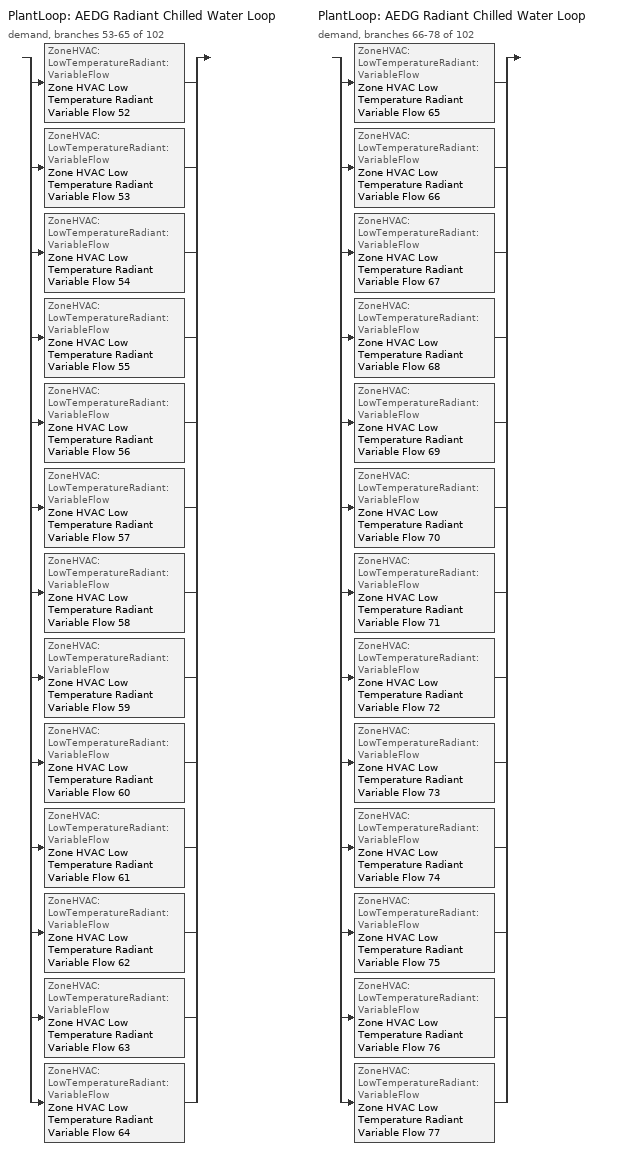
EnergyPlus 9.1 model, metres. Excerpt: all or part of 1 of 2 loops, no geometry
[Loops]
PlantLoop 'AEDG Radiant Chilled Water Loop'
 demand, branches 53-65 of 102: split
  | ZoneHVAC:LowTemperatureRadiant:VariableFlow 'Zone HVAC Low Temperature Radiant Variable Flow 52'
  | ZoneHVAC:LowTemperatureRadiant:VariableFlow 'Zone HVAC Low Temperature Radiant Variable Flow 53'
  | ZoneHVAC:LowTemperatureRadiant:VariableFlow 'Zone HVAC Low Temperature Radiant Variable Flow 54'
  | ZoneHVAC:LowTemperatureRadiant:VariableFlow 'Zone HVAC Low Temperature Radiant Variable Flow 55'
  | ZoneHVAC:LowTemperatureRadiant:VariableFlow 'Zone HVAC Low Temperature Radiant Variable Flow 56'
  | ZoneHVAC:LowTemperatureRadiant:VariableFlow 'Zone HVAC Low Temperature Radiant Variable Flow 57'
  | ZoneHVAC:LowTemperatureRadiant:VariableFlow 'Zone HVAC Low Temperature Radiant Variable Flow 58'
  | ZoneHVAC:LowTemperatureRadiant:VariableFlow 'Zone HVAC Low Temperature Radiant Variable Flow 59'
  | ZoneHVAC:LowTemperatureRadiant:VariableFlow 'Zone HVAC Low Temperature Radiant Variable Flow 60'
  | ZoneHVAC:LowTemperatureRadiant:VariableFlow 'Zone HVAC Low Temperature Radiant Variable Flow 61'
  | ZoneHVAC:LowTemperatureRadiant:VariableFlow 'Zone HVAC Low Temperature Radiant Variable Flow 62'
  | ZoneHVAC:LowTemperatureRadiant:VariableFlow 'Zone HVAC Low Temperature Radiant Variable Flow 63'
  | ZoneHVAC:LowTemperatureRadiant:VariableFlow 'Zone HVAC Low Temperature Radiant Variable Flow 64'
PlantLoop 'AEDG Radiant Chilled Water Loop'
 demand, branches 66-78 of 102: split
  | ZoneHVAC:LowTemperatureRadiant:VariableFlow 'Zone HVAC Low Temperature Radiant Variable Flow 65'
  | ZoneHVAC:LowTemperatureRadiant:VariableFlow 'Zone HVAC Low Temperature Radiant Variable Flow 66'
  | ZoneHVAC:LowTemperatureRadiant:VariableFlow 'Zone HVAC Low Temperature Radiant Variable Flow 67'
  | ZoneHVAC:LowTemperatureRadiant:VariableFlow 'Zone HVAC Low Temperature Radiant Variable Flow 68'
  | ZoneHVAC:LowTemperatureRadiant:VariableFlow 'Zone HVAC Low Temperature Radiant Variable Flow 69'
  | ZoneHVAC:LowTemperatureRadiant:VariableFlow 'Zone HVAC Low Temperature Radiant Variable Flow 70'
  | ZoneHVAC:LowTemperatureRadiant:VariableFlow 'Zone HVAC Low Temperature Radiant Variable Flow 71'
  | ZoneHVAC:LowTemperatureRadiant:VariableFlow 'Zone HVAC Low Temperature Radiant Variable Flow 72'
  | ZoneHVAC:LowTemperatureRadiant:VariableFlow 'Zone HVAC Low Temperature Radiant Variable Flow 73'
  | ZoneHVAC:LowTemperatureRadiant:VariableFlow 'Zone HVAC Low Temperature Radiant Variable Flow 74'
  | ZoneHVAC:LowTemperatureRadiant:VariableFlow 'Zone HVAC Low Temperature Radiant Variable Flow 75'
  | ZoneHVAC:LowTemperatureRadiant:VariableFlow 'Zone HVAC Low Temperature Radiant Variable Flow 76'
  | ZoneHVAC:LowTemperatureRadiant:VariableFlow 'Zone HVAC Low Temperature Radiant Variable Flow 77'
[ZoneHVAC:LowTemperatureRadiant:VariableFlow] Availability Schedule=Always On Discrete; Hydronic Tubing Inside Diameter {m}=0.012; Hydronic Tubing Length {m}=Autosize; Temperature Control Type=MeanRadiantTemperature; Heating Design Capacity Method=HeatingDesignCapacity; Heating Design Capacity {W}=Autosize; Maximum Hot Water Flow {m3/s}=Autosize; Heating Control Throttling Range {deltaC}=0.5; Heating Control Temperature Schedule=AEDG Office Mean Radiant Heating Setpoint Schedule; Cooling Design Capacity Method=CoolingDesignCapacity; Cooling Design Capacity {W}=Autosize; Maximum Cold Water Flow {m3/s}=Autosize; Cooling Control Throttling Range {deltaC}=0.5; Cooling Control Temperature Schedule=AEDG Office Mean Radiant Cooling Setpoint Schedule; Condensation Control Type=SimpleOff; Condensation Control Dewpoint Offset {C}=1; Number of Circuits=OnePerSurface; Circuit Length {m}=106.7
Name | Zone | Surface Name or Radiant Surface Group
Zone HVAC Low Temperature Radiant Variable Flow 58 | Thermal Zone 1 | Zone HVAC Low Temperature Radiant Variable Flow 58Floors
Zone HVAC Low Temperature Radiant Variable Flow 77 | Thermal Zone 15 | Zone HVAC Low Temperature Radiant Variable Flow 77Floors
Zone HVAC Low Temperature Radiant Variable Flow 75 | Thermal Zone 18 | Zone HVAC Low Temperature Radiant Variable Flow 75Floors
Zone HVAC Low Temperature Radiant Variable Flow 76 | Thermal Zone 19 | Zone HVAC Low Temperature Radiant Variable Flow 76Floors
Zone HVAC Low Temperature Radiant Variable Flow 57 | Thermal Zone 2 | Zone HVAC Low Temperature Radiant Variable Flow 57Floors
Zone HVAC Low Temperature Radiant Variable Flow 74 | Thermal Zone 24 | Zone HVAC Low Temperature Radiant Variable Flow 74Floors
Zone HVAC Low Temperature Radiant Variable Flow 71 | Thermal Zone 25 | Zone HVAC Low Temperature Radiant Variable Flow 71Floors
Zone HVAC Low Temperature Radiant Variable Flow 63 | Thermal Zone 27 | Zone HVAC Low Temperature Radiant Variable Flow 63Floors
Zone HVAC Low Temperature Radiant Variable Flow 65 | Thermal Zone 29 | Zone HVAC Low Temperature Radiant Variable Flow 65Floors
Zone HVAC Low Temperature Radiant Variable Flow 64 | Thermal Zone 33 | Zone HVAC Low Temperature Radiant Variable Flow 64Floors
Zone HVAC Low Temperature Radiant Variable Flow 62 | Thermal Zone 35 | Zone HVAC Low Temperature Radiant Variable Flow 62Floors
Zone HVAC Low Temperature Radiant Variable Flow 61 | Thermal Zone 37 | Zone HVAC Low Temperature Radiant Variable Flow 61Floors
Zone HVAC Low Temperature Radiant Variable Flow 60 | Thermal Zone 38 | Zone HVAC Low Temperature Radiant Variable Flow 60Floors
Zone HVAC Low Temperature Radiant Variable Flow 59 | Thermal Zone 39 | Zone HVAC Low Temperature Radiant Variable Flow 59Floors
Zone HVAC Low Temperature Radiant Variable Flow 72 | Thermal Zone 4 | Zone HVAC Low Temperature Radiant Variable Flow 72Floors
Zone HVAC Low Temperature Radiant Variable Flow 56 | Thermal Zone 40 | Zone HVAC Low Temperature Radiant Variable Flow 56Floors
Zone HVAC Low Temperature Radiant Variable Flow 53 | Thermal Zone 41 | Zone HVAC Low Temperature Radiant Variable Flow 53Floors
Zone HVAC Low Temperature Radiant Variable Flow 73 | Thermal Zone 46 | Zone HVAC Low Temperature Radiant Variable Flow 73Floors
Zone HVAC Low Temperature Radiant Variable Flow 68 | Thermal Zone 47 | Zone HVAC Low Temperature Radiant Variable Flow 68Floors
Zone HVAC Low Temperature Radiant Variable Flow 67 | Thermal Zone 70 | Zone HVAC Low Temperature Radiant Variable Flow 67Floors
Zone HVAC Low Temperature Radiant Variable Flow 70 | Thermal Zone 72 | Zone HVAC Low Temperature Radiant Variable Flow 70Floors
Zone HVAC Low Temperature Radiant Variable Flow 66 | Thermal Zone 75 | Zone HVAC Low Temperature Radiant Variable Flow 66Floors
Zone HVAC Low Temperature Radiant Variable Flow 55 | Thermal Zone 83 | Zone HVAC Low Temperature Radiant Variable Flow 55Floors
Zone HVAC Low Temperature Radiant Variable Flow 52 | Thermal Zone 84 | Zone HVAC Low Temperature Radiant Variable Flow 52Floors
Zone HVAC Low Temperature Radiant Variable Flow 54 | Thermal Zone 92 | Zone HVAC Low Temperature Radiant Variable Flow 54Floors
Zone HVAC Low Temperature Radiant Variable Flow 69 | Thermal Zone 95 | Zone HVAC Low Temperature Radiant Variable Flow 69Floors
[ZoneHVAC:LowTemperatureRadiant:SurfaceGroup] Flow Fraction for Surface 1=1
Name | Surface 1
Zone HVAC Low Temperature Radiant Variable Flow 58Floors | Surface 1
Zone HVAC Low Temperature Radiant Variable Flow 77Floors | Surface 85
Zone HVAC Low Temperature Radiant Variable Flow 75Floors | Surface 103
Zone HVAC Low Temperature Radiant Variable Flow 76Floors | Surface 109
Zone HVAC Low Temperature Radiant Variable Flow 57Floors | Surface 7
Zone HVAC Low Temperature Radiant Variable Flow 74Floors | Surface 139
Zone HVAC Low Temperature Radiant Variable Flow 71Floors | Surface 145
Zone HVAC Low Temperature Radiant Variable Flow 63Floors | Surface 157
Zone HVAC Low Temperature Radiant Variable Flow 65Floors | Surface 169
Zone HVAC Low Temperature Radiant Variable Flow 64Floors | Surface 193
Zone HVAC Low Temperature Radiant Variable Flow 62Floors | Surface 205
Zone HVAC Low Temperature Radiant Variable Flow 61Floors | Surface 217
Zone HVAC Low Temperature Radiant Variable Flow 60Floors | Surface 223
Zone HVAC Low Temperature Radiant Variable Flow 59Floors | Surface 229
Zone HVAC Low Temperature Radiant Variable Flow 72Floors | Surface 19
Zone HVAC Low Temperature Radiant Variable Flow 56Floors | Surface 235
Zone HVAC Low Temperature Radiant Variable Flow 53Floors | Surface 241
Zone HVAC Low Temperature Radiant Variable Flow 73Floors | Surface 271
Zone HVAC Low Temperature Radiant Variable Flow 68Floors | Surface 277
Zone HVAC Low Temperature Radiant Variable Flow 67Floors | Surface 415
Zone HVAC Low Temperature Radiant Variable Flow 70Floors | Surface 427
Zone HVAC Low Temperature Radiant Variable Flow 66Floors | Surface 445
Zone HVAC Low Temperature Radiant Variable Flow 55Floors | Surface 493
Zone HVAC Low Temperature Radiant Variable Flow 52Floors | Surface 499
Zone HVAC Low Temperature Radiant Variable Flow 54Floors | Surface 547
Zone HVAC Low Temperature Radiant Variable Flow 69Floors | Surface 565
[Zone equipment]
Thermal Zone 1: Zone HVAC Low Temperature Radiant Variable Flow 58
Thermal Zone 15: Zone HVAC Low Temperature Radiant Variable Flow 77
Thermal Zone 18: Zone HVAC Low Temperature Radiant Variable Flow 75
Thermal Zone 19: Zone HVAC Low Temperature Radiant Variable Flow 76
Thermal Zone 2: Zone HVAC Low Temperature Radiant Variable Flow 57
Thermal Zone 24: Zone HVAC Low Temperature Radiant Variable Flow 74
Thermal Zone 25: Zone HVAC Low Temperature Radiant Variable Flow 71
Thermal Zone 27: Zone HVAC Low Temperature Radiant Variable Flow 63
Thermal Zone 29: Zone HVAC Low Temperature Radiant Variable Flow 65
Thermal Zone 33: Zone HVAC Low Temperature Radiant Variable Flow 64
Thermal Zone 35: Zone HVAC Low Temperature Radiant Variable Flow 62
Thermal Zone 37: Zone HVAC Low Temperature Radiant Variable Flow 61
Thermal Zone 38: Zone HVAC Low Temperature Radiant Variable Flow 60
Thermal Zone 39: Zone HVAC Low Temperature Radiant Variable Flow 59
Thermal Zone 4: Zone HVAC Low Temperature Radiant Variable Flow 72
Thermal Zone 40: Zone HVAC Low Temperature Radiant Variable Flow 56
Thermal Zone 41: Zone HVAC Low Temperature Radiant Variable Flow 53
Thermal Zone 46: Zone HVAC Low Temperature Radiant Variable Flow 73
Thermal Zone 47: Zone HVAC Low Temperature Radiant Variable Flow 68
Thermal Zone 70: Zone HVAC Low Temperature Radiant Variable Flow 67
Thermal Zone 72: Zone HVAC Low Temperature Radiant Variable Flow 70
Thermal Zone 75: Zone HVAC Low Temperature Radiant Variable Flow 66
Thermal Zone 83: Zone HVAC Low Temperature Radiant Variable Flow 55
Thermal Zone 84: Zone HVAC Low Temperature Radiant Variable Flow 52
Thermal Zone 92: Zone HVAC Low Temperature Radiant Variable Flow 54
Thermal Zone 95: Zone HVAC Low Temperature Radiant Variable Flow 69
[Sizing:Zone] Zone Cooling Design Supply Air Temperature Input Method=SupplyAirTemperature; Zone Cooling Design Supply Air Temperature {C}=14; Zone Cooling Design Supply Air Temperature Difference {deltaC}=11.11; Zone Heating Design Supply Air Temperature Input Method=SupplyAirTemperature; Zone Heating Design Supply Air Temperature {C}=40; Zone Heating Design Supply Air Temperature Difference {deltaC}=11.11; Zone Cooling Design Supply Air Humidity Ratio {kgWater/kgDryAir}=0.0085; Zone Heating Design Supply Air Humidity Ratio {kgWater/kgDryAir}=0.008; Design Specification Outdoor Air Object=90.1-2010 - Office - OpenOffice Ventilation; Zone Heating Sizing Factor=1.25; Zone Cooling Sizing Factor=1.15; Cooling Design Air Flow Method=DesignDay; Cooling Design Air Flow Rate {m3/s}=0; Cooling Minimum Air Flow per Zone Floor Area {m3/s-m2}=0.000762; Cooling Minimum Air Flow {m3/s}=0; Cooling Minimum Air Flow Fraction=0; Heating Design Air Flow Method=DesignDay; Heating Design Air Flow Rate {m3/s}=0; Heating Maximum Air Flow per Zone Floor Area {m3/s-m2}=0.002032; Heating Maximum Air Flow {m3/s}=0.141576; Heating Maximum Air Flow Fraction=0.3; Account for Dedicated Outdoor Air System=No
Name | Design Specification Zone Air Distribution Object
Thermal Zone 1 | Thermal Zone 1 Design Spec Zone Air Dist
Thermal Zone 15 | Thermal Zone 15 Design Spec Zone Air Dist
Thermal Zone 18 | Thermal Zone 18 Design Spec Zone Air Dist
Thermal Zone 19 | Thermal Zone 19 Design Spec Zone Air Dist
Thermal Zone 2 | Thermal Zone 2 Design Spec Zone Air Dist
Thermal Zone 24 | Thermal Zone 24 Design Spec Zone Air Dist
Thermal Zone 25 | Thermal Zone 25 Design Spec Zone Air Dist
Thermal Zone 27 | Thermal Zone 27 Design Spec Zone Air Dist
Thermal Zone 29 | Thermal Zone 29 Design Spec Zone Air Dist
Thermal Zone 33 | Thermal Zone 33 Design Spec Zone Air Dist
Thermal Zone 35 | Thermal Zone 35 Design Spec Zone Air Dist
Thermal Zone 37 | Thermal Zone 37 Design Spec Zone Air Dist
Thermal Zone 38 | Thermal Zone 38 Design Spec Zone Air Dist
Thermal Zone 39 | Thermal Zone 39 Design Spec Zone Air Dist
Thermal Zone 4 | Thermal Zone 4 Design Spec Zone Air Dist
Thermal Zone 40 | Thermal Zone 40 Design Spec Zone Air Dist
Thermal Zone 41 | Thermal Zone 41 Design Spec Zone Air Dist
Thermal Zone 46 | Thermal Zone 46 Design Spec Zone Air Dist
Thermal Zone 47 | Thermal Zone 47 Design Spec Zone Air Dist
Thermal Zone 70 | Thermal Zone 70 Design Spec Zone Air Dist
Thermal Zone 72 | Thermal Zone 72 Design Spec Zone Air Dist
Thermal Zone 75 | Thermal Zone 75 Design Spec Zone Air Dist
Thermal Zone 83 | Thermal Zone 83 Design Spec Zone Air Dist
Thermal Zone 84 | Thermal Zone 84 Design Spec Zone Air Dist
Thermal Zone 92 | Thermal Zone 92 Design Spec Zone Air Dist
Thermal Zone 95 | Thermal Zone 95 Design Spec Zone Air Dist
[DesignSpecification:ZoneAirDistribution] Zone Air Distribution Effectiveness in Cooling Mode=1; Zone Air Distribution Effectiveness in Heating Mode=1
Thermal Zone 1 Design Spec Zone Air Dist; Thermal Zone 15 Design Spec Zone Air Dist; Thermal Zone 18 Design Spec Zone Air Dist; Thermal Zone 19 Design Spec Zone Air Dist; Thermal Zone 2 Design Spec Zone Air Dist; Thermal Zone 24 Design Spec Zone Air Dist; Thermal Zone 25 Design Spec Zone Air Dist; Thermal Zone 27 Design Spec Zone Air Dist; Thermal Zone 29 Design Spec Zone Air Dist; Thermal Zone 33 Design Spec Zone Air Dist; Thermal Zone 35 Design Spec Zone Air Dist; Thermal Zone 37 Design Spec Zone Air Dist; Thermal Zone 38 Design Spec Zone Air Dist; Thermal Zone 39 Design Spec Zone Air Dist; Thermal Zone 4 Design Spec Zone Air Dist; Thermal Zone 40 Design Spec Zone Air Dist; Thermal Zone 41 Design Spec Zone Air Dist; Thermal Zone 46 Design Spec Zone Air Dist; Thermal Zone 47 Design Spec Zone Air Dist; Thermal Zone 70 Design Spec Zone Air Dist; Thermal Zone 72 Design Spec Zone Air Dist; Thermal Zone 75 Design Spec Zone Air Dist; Thermal Zone 83 Design Spec Zone Air Dist; Thermal Zone 84 Design Spec Zone Air Dist; Thermal Zone 92 Design Spec Zone Air Dist; Thermal Zone 95 Design Spec Zone Air Dist
[DesignSpecification:OutdoorAir]
90.1-2010 - Office - OpenOffice Ventilation: Outdoor Air Method=Sum; Outdoor Air Flow per Person {m3/s-person}=0.00235974; Outdoor Air Flow per Zone Floor Area {m3/s-m2}=0.0003048; Outdoor Air Flow per Zone {m3/s}=0; Outdoor Air Flow Air Changes per Hour {1/hr}=0
[Schedule:Constant]
Always On Discrete: OnOff, 1
[Schedule:Day:Interval]
AEDG Office Mean Radiant Heating Setpoint Schedule Sunday: No, 24:00, 18.3
AEDG Office Mean Radiant Heating Setpoint Schedule Weekday; AEDG Office Mean Radiant Heating Setpoint Schedule Summer Design Day: No, 06:00, 18.3, 22:00, 18.8, 24:00, 18.3
AEDG Office Mean Radiant Heating Setpoint Schedule Saturday: No, 06:00, 18.3, 18:00, 18.8, 24:00, 18.3
AEDG Office Mean Radiant Heating Setpoint Schedule Winter Design Day: No, 24:00, 18.8
AEDG Office Mean Radiant Cooling Setpoint Schedule Sunday: No, 24:00, 26.7
AEDG Office Mean Radiant Cooling Setpoint Schedule Weekday; AEDG Office Mean Radiant Cooling Setpoint Schedule Winter Design Day: No, 06:00, 26.7, 22:00, 24, 24:00, 26.7
AEDG Office Mean Radiant Cooling Setpoint Schedule Saturday: No, 06:00, 26.7, 18:00, 24, 24:00, 26.7
AEDG Office Mean Radiant Cooling Setpoint Schedule Summer Design Day: No, 24:00, 24
[Schedule:Week:Daily]
AEDG Office Mean Radiant Heating Setpoint Schedule Week Rule - Jan1-Dec31: AEDG Office Mean Radiant Heating Setpoint Schedule Sunday, AEDG Office Mean Radiant Heating Setpoint Schedule Weekday, AEDG Office Mean Radiant Heating Setpoint Schedule Weekday, AEDG Office Mean Radiant Heating Setpoint Schedule Weekday, AEDG Office Mean Radiant Heating Setpoint Schedule Weekday, AEDG Office Mean Radiant Heating Setpoint Schedule Weekday, AEDG Office Mean Radiant Heating Setpoint Schedule Saturday, AEDG Office Mean Radiant Heating Setpoint Schedule Weekday, AEDG Office Mean Radiant Heating Setpoint Schedule Summer Design Day, AEDG Office Mean Radiant Heating Setpoint Schedule Winter Design Day, AEDG Office Mean Radiant Heating Setpoint Schedule Weekday, AEDG Office Mean Radiant Heating Setpoint Schedule Weekday
AEDG Office Mean Radiant Cooling Setpoint Schedule Week Rule - Jan1-Dec31: AEDG Office Mean Radiant Cooling Setpoint Schedule Sunday, AEDG Office Mean Radiant Cooling Setpoint Schedule Weekday, AEDG Office Mean Radiant Cooling Setpoint Schedule Weekday, AEDG Office Mean Radiant Cooling Setpoint Schedule Weekday, AEDG Office Mean Radiant Cooling Setpoint Schedule Weekday, AEDG Office Mean Radiant Cooling Setpoint Schedule Weekday, AEDG Office Mean Radiant Cooling Setpoint Schedule Saturday, AEDG Office Mean Radiant Cooling Setpoint Schedule Weekday, AEDG Office Mean Radiant Cooling Setpoint Schedule Summer Design Day, AEDG Office Mean Radiant Cooling Setpoint Schedule Winter Design Day, AEDG Office Mean Radiant Cooling Setpoint Schedule Weekday, AEDG Office Mean Radiant Cooling Setpoint Schedule Weekday
[Schedule:Year]
AEDG Office Mean Radiant Heating Setpoint Schedule: AEDG Office Mean Radiant Heating Setpoint Schedule Week Rule - Jan1-Dec31, 1, 1, 12, 31
AEDG Office Mean Radiant Cooling Setpoint Schedule: AEDG Office Mean Radiant Cooling Setpoint Schedule Week Rule - Jan1-Dec31, 1, 1, 12, 31
